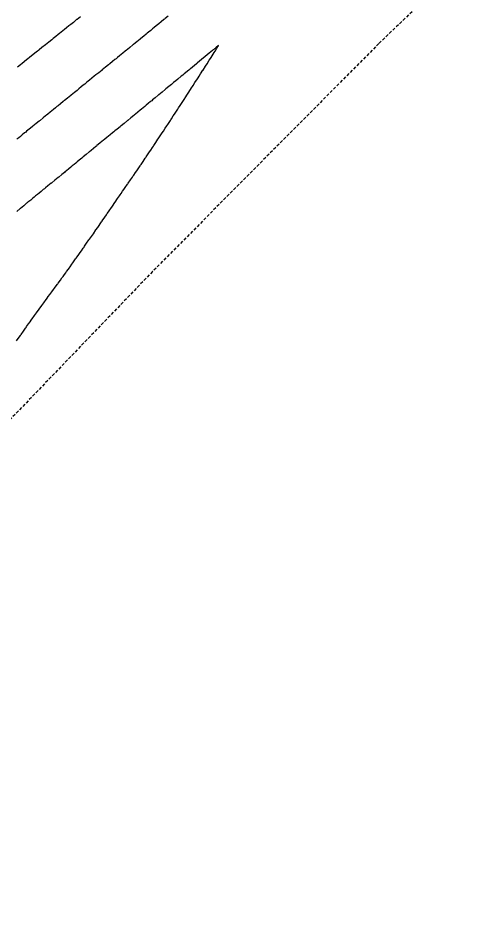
# Model space of a CAD drawing. Extents: x 6012137 to 6013842, y 2108997 to 2110704.
# Drawn here: x 6013589.3 to 6013660, y 2110347.5 to 2110488.9 of the extents above; entities that cross this region are included whole.
import ezdxf

# ---------------------------------------------------------------- set-up
doc = ezdxf.new("R2010")
doc.units = 0
doc.linetypes.add('HIDDENX2', pattern=[0.75, 0.5, -0.25])
doc.layers.get('0').update_dxf_attribs({"linetype": 'CONTINUOUS'})

msp = doc.modelspace()

# ---------------------------------------------------------------- linework, layer by layer
at = {"color": 6, "linetype": 'CONTINUOUS', "flags": 128}
for points in [[(6013613.14, 2110489.15), (6013612.68, 2110488.78), (6013612.58, 2110488.7), (6013612.47, 2110488.61), (6013612.03, 2110488.25), (6013611.68, 2110487.96), (6013611.48, 2110487.8), (6013611.24, 2110487.61), (6013610.93, 2110487.35), (6013610.68, 2110487.15), (6013610.38, 2110486.9), (6013610.01, 2110486.61), (6013609.83, 2110486.46), (6013609.68, 2110486.33), (6013609.28, 2110486.01), (6013608.79, 2110485.61), (6013608.73, 2110485.56), (6013608.68, 2110485.52), (6013608.18, 2110485.11), (6013607.68, 2110484.7), (6013607.63, 2110484.66), (6013607.56, 2110484.61), (6013607.08, 2110484.21), (6013606.68, 2110483.89), (6013606.53, 2110483.76), (6013606.34, 2110483.61), (6013605.98, 2110483.31), (6013605.68, 2110483.07), (6013605.42, 2110482.86), (6013605.11, 2110482.61), (6013604.87, 2110482.41), (6013604.68, 2110482.26), (6013604.32, 2110481.96), (6013603.88, 2110481.61), (6013603.77, 2110481.52), (6013603.68, 2110481.44), (6013603.22, 2110481.07), (6013602.68, 2110480.63), (6013602.67, 2110480.62), (6013602.65, 2110480.61), (6013602.12, 2110480.17), (6013601.68, 2110479.82), (6013601.42, 2110479.61), (6013600.68, 2110479), (6013600.46, 2110478.83), (6013600.19, 2110478.61), (6013599.91, 2110478.38), (6013599.68, 2110478.19), (6013599.36, 2110477.93), (6013598.96, 2110477.61), (6013598.81, 2110477.48), (6013598.68, 2110477.38), (6013598.26, 2110477.03), (6013597.73, 2110476.61), (6013597.7, 2110476.58), (6013597.68, 2110476.56), (6013597.15, 2110476.13), (6013596.68, 2110475.75), (6013596.6, 2110475.69), (6013596.5, 2110475.61), (6013596.05, 2110475.24), (6013595.68, 2110474.94), (6013595.5, 2110474.79), (6013595.27, 2110474.61), (6013594.95, 2110474.34), (6013594.68, 2110474.13), (6013594.39, 2110473.89), (6013594.04, 2110473.61), (6013593.84, 2110473.45), (6013593.68, 2110473.32), (6013593.29, 2110473), (6013592.81, 2110472.61), (6013592.74, 2110472.55), (6013592.68, 2110472.5), (6013592.19, 2110472.1), (6013591.68, 2110471.69), (6013591.63, 2110471.65), (6013591.58, 2110471.61), (6013591.08, 2110471.21), (6013590.68, 2110470.88), (6013590.53, 2110470.76), (6013590.34, 2110470.61), (6013589.98, 2110470.31), (6013589.68, 2110470.07), (6013589.43, 2110469.86), (6013589.11, 2110469.61)], [(6013599.21, 2110489.08), (6013598.68, 2110488.65), (6013598.66, 2110488.63), (6013598.62, 2110488.61), (6013598.1, 2110488.18), (6013597.68, 2110487.84), (6013597.55, 2110487.74), (6013597.38, 2110487.61), (6013596.99, 2110487.29), (6013596.68, 2110487.04), (6013596.44, 2110486.85), (6013596.14, 2110486.61), (6013595.89, 2110486.4), (6013595.68, 2110486.24), (6013595.33, 2110485.96), (6013594.9, 2110485.61), (6013594.78, 2110485.51), (6013594.68, 2110485.43), (6013594.22, 2110485.06), (6013593.68, 2110484.63), (6013593.67, 2110484.62), (6013593.65, 2110484.61), (6013593.11, 2110484.17), (6013592.68, 2110483.83), (6013592.56, 2110483.73), (6013592.4, 2110483.61), (6013592, 2110483.28), (6013591.68, 2110483.03), (6013591.45, 2110482.84), (6013591.16, 2110482.61), (6013590.89, 2110482.39), (6013590.68, 2110482.22), (6013590.34, 2110481.95), (6013589.91, 2110481.61), (6013589.78, 2110481.5), (6013589.68, 2110481.42), (6013589.23, 2110481.06)], [(6013589.06, 2110437.61), (6013589.32, 2110437.96), (6013589.68, 2110438.46), (6013589.74, 2110438.54), (6013589.79, 2110438.61), (6013590.16, 2110439.13), (6013590.51, 2110439.61), (6013590.58, 2110439.71), (6013590.68, 2110439.85), (6013591, 2110440.29), (6013591.22, 2110440.61), (6013591.42, 2110440.87), (6013591.68, 2110441.24), (6013591.83, 2110441.45), (6013591.95, 2110441.61), (6013592.25, 2110442.03), (6013592.67, 2110442.61), (6013592.67, 2110442.61), (6013592.68, 2110442.62), (6013593.09, 2110443.19), (6013593.39, 2110443.61), (6013593.51, 2110443.77), (6013593.68, 2110444.01), (6013593.93, 2110444.35), (6013594.11, 2110444.61), (6013594.35, 2110444.93), (6013594.68, 2110445.39), (6013594.77, 2110445.51), (6013594.84, 2110445.61), (6013595.19, 2110446.09), (6013595.57, 2110446.61), (6013595.61, 2110446.67), (6013595.68, 2110446.77), (6013596.03, 2110447.25), (6013596.29, 2110447.61), (6013596.46, 2110447.83), (6013596.68, 2110448.14), (6013596.88, 2110448.41), (6013597.02, 2110448.61), (6013597.3, 2110448.99), (6013597.68, 2110449.52), (6013597.72, 2110449.57), (6013597.75, 2110449.61), (6013598.14, 2110450.15), (6013598.46, 2110450.61), (6013598.55, 2110450.73), (6013598.68, 2110450.91), (6013598.97, 2110451.32), (6013599.17, 2110451.61), (6013599.38, 2110451.9), (6013599.68, 2110452.32), (6013599.8, 2110452.49), (6013599.88, 2110452.61), (6013600.21, 2110453.08), (6013600.58, 2110453.61), (6013600.62, 2110453.67), (6013600.68, 2110453.75), (6013601.27, 2110454.61), (6013601.68, 2110455.2), (6013601.96, 2110455.61), (6013602.58, 2110456.5), (6013602.65, 2110456.61), (6013602.68, 2110456.65), (6013603.07, 2110457.22), (6013603.34, 2110457.61), (6013603.48, 2110457.81), (6013603.68, 2110458.1), (6013603.89, 2110458.4), (6013604.03, 2110458.61), (6013604.29, 2110458.99), (6013604.68, 2110459.55), (6013604.7, 2110459.58), (6013604.72, 2110459.61), (6013605.11, 2110460.18), (6013605.4, 2110460.61), (6013605.52, 2110460.77), (6013605.68, 2110461.01), (6013605.92, 2110461.36), (6013606.09, 2110461.61), (6013606.33, 2110461.95), (6013606.68, 2110462.46), (6013606.74, 2110462.55), (6013606.78, 2110462.61), (6013607.15, 2110463.14), (6013607.47, 2110463.61), (6013607.55, 2110463.73), (6013607.68, 2110463.92), (6013607.96, 2110464.32), (6013608.16, 2110464.61), (6013608.37, 2110464.92), (6013608.68, 2110465.37), (6013608.78, 2110465.51), (6013608.84, 2110465.61), (6013609.18, 2110466.1), (6013609.52, 2110466.61), (6013609.59, 2110466.7), (6013609.68, 2110466.84), (6013609.99, 2110467.3), (6013610.2, 2110467.61), (6013610.39, 2110467.89), (6013610.68, 2110468.32), (6013610.8, 2110468.49), (6013610.87, 2110468.61), (6013611.2, 2110469.09), (6013611.53, 2110469.61), (6013611.59, 2110469.69), (6013611.68, 2110469.83), (6013611.99, 2110470.3), (6013612.19, 2110470.61), (6013612.39, 2110470.9), (6013612.68, 2110471.35), (6013612.78, 2110471.51), (6013612.85, 2110471.61), (6013613.18, 2110472.11), (6013613.5, 2110472.61), (6013613.57, 2110472.71), (6013613.68, 2110472.88), (6013613.97, 2110473.32), (6013614.16, 2110473.61), (6013614.36, 2110473.92), (6013614.68, 2110474.41), (6013614.81, 2110474.61), (6013615.05, 2110474.98), (6013615.46, 2110475.61), (6013615.68, 2110475.94), (6013615.94, 2110476.35), (6013616.11, 2110476.61), (6013616.33, 2110476.95), (6013616.68, 2110477.49), (6013616.73, 2110477.56), (6013616.76, 2110477.61), (6013617.12, 2110478.17), (6013617.4, 2110478.61), (6013617.51, 2110478.77), (6013617.68, 2110479.04), (6013617.9, 2110479.38), (6013618.05, 2110479.61), (6013618.29, 2110479.99), (6013618.68, 2110480.6), (6013618.68, 2110480.6), (6013618.69, 2110480.61), (6013619.07, 2110481.21), (6013619.33, 2110481.61), (6013619.68, 2110482.17), (6013619.85, 2110482.43), (6013619.96, 2110482.61), (6013620.46, 2110483.39), (6013620.61, 2110483.63), (6013620.9, 2110484.09), (6013621.01, 2110484.26), (6013621.06, 2110484.34), (6013621.09, 2110484.39), (6013621.11, 2110484.42), (6013621.12, 2110484.45), (6013621.13, 2110484.46), (6013621.14, 2110484.48), (6013621.15, 2110484.49), (6013621.15, 2110484.49), (6013621.15, 2110484.49), (6013620.7, 2110484.12), (6013620.66, 2110484.09), (6013620.61, 2110484.05), (6013620.53, 2110483.98), (6013620.41, 2110483.88), (6013620.31, 2110483.8), (6013620.2, 2110483.7), (6013619.67, 2110483.27), (6013617.82, 2110481.75), (6013617.68, 2110481.63), (6013617.67, 2110481.62), (6013617.65, 2110481.61), (6013616.68, 2110480.81), (6013616.57, 2110480.72), (6013616.44, 2110480.61), (6013615.68, 2110479.98), (6013615.47, 2110479.81), (6013615.23, 2110479.61), (6013614.68, 2110479.16), (6013614.38, 2110478.91), (6013614.01, 2110478.61), (6013613.68, 2110478.33), (6013613.28, 2110478), (6013612.8, 2110477.61), (6013612.68, 2110477.51), (6013612.19, 2110477.1), (6013611.68, 2110476.68), (6013611.64, 2110476.65), (6013611.59, 2110476.61), (6013611.09, 2110476.2), (6013610.68, 2110475.86), (6013610.54, 2110475.74), (6013610.37, 2110475.61), (6013609.99, 2110475.29), (6013609.68, 2110475.04), (6013609.44, 2110474.84), (6013609.16, 2110474.61), (6013608.9, 2110474.39), (6013608.68, 2110474.21), (6013608.35, 2110473.94), (6013607.94, 2110473.61), (6013607.8, 2110473.49), (6013607.68, 2110473.39), (6013607.25, 2110473.04), (6013606.73, 2110472.61), (6013606.68, 2110472.57), (6013606.15, 2110472.13), (6013605.68, 2110471.75), (6013605.6, 2110471.68), (6013605.51, 2110471.61), (6013605.05, 2110471.23), (6013604.68, 2110470.93), (6013604.5, 2110470.78), (6013604.29, 2110470.61), (6013603.95, 2110470.33), (6013603.68, 2110470.11), (6013603.4, 2110469.88), (6013603.07, 2110469.61), (6013602.85, 2110469.43), (6013602.68, 2110469.29), (6013602.31, 2110468.98), (6013601.85, 2110468.61), (6013601.76, 2110468.53), (6013601.68, 2110468.47), (6013600.9, 2110467.83), (6013600.68, 2110467.64), (6013600.66, 2110467.63), (6013600.63, 2110467.61), (6013600.11, 2110467.18), (6013599.68, 2110466.82), (6013599.56, 2110466.72), (6013599.42, 2110466.61), (6013599.01, 2110466.27), (6013598.68, 2110466), (6013598.47, 2110465.82), (6013598.2, 2110465.61), (6013597.92, 2110465.37), (6013597.68, 2110465.18), (6013597.37, 2110464.92), (6013596.99, 2110464.61), (6013596.82, 2110464.47), (6013596.68, 2110464.35), (6013596.27, 2110464.02), (6013595.77, 2110463.61), (6013595.72, 2110463.57), (6013595.68, 2110463.53), (6013595.17, 2110463.11), (6013594.68, 2110462.71), (6013594.62, 2110462.66), (6013594.55, 2110462.61), (6013594.07, 2110462.21), (6013593.68, 2110461.89), (6013593.52, 2110461.76), (6013593.33, 2110461.61), (6013592.97, 2110461.31), (6013592.68, 2110461.07), (6013592.42, 2110460.86), (6013592.11, 2110460.61), (6013591.87, 2110460.41), (6013591.68, 2110460.25), (6013591.32, 2110459.96), (6013590.89, 2110459.61), (6013590.77, 2110459.51), (6013590.68, 2110459.44), (6013590.22, 2110459.06), (6013589.68, 2110458.62), (6013589.67, 2110458.61), (6013589.66, 2110458.61), (6013589.12, 2110458.16)]]:
    msp.add_lwpolyline(points, dxfattribs=at)
at = {"color": 2, "linetype": 'HIDDENX2'}
msp.add_polyline3d([(6013660, 2110497.65, 9.48), (6013646.61, 2110484.83, 9.41), (6013610.68, 2110448.61, 9.24), (6013585.68, 2110422.61, 9.12), (6013581.77, 2110418.53, 9.11), (6013567.68, 2110403.61, 9.06), (6013555.68, 2110390.61, 9.03), (6013542.68, 2110376.61, 9), (6013530.68, 2110363.61, 8.97), (6013454.68, 2110269.61, 8.53), (6013449.68, 2110262.61, 8.48)], dxfattribs=at)

doc.saveas('drawing.dxf')
